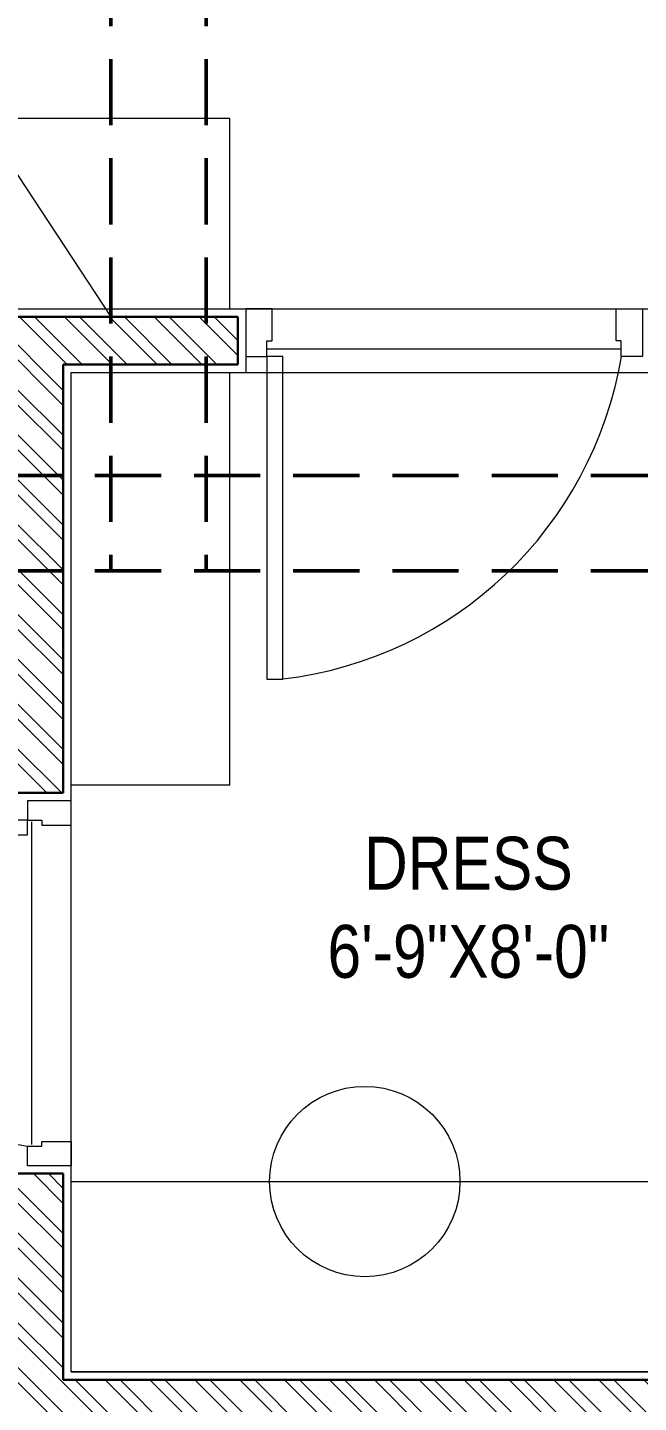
# Model space of a CAD drawing. Header units: inches. Extents: x -190799 to -189704, y -49100 to -46985.
# Drawn here: x -190409.5 to -190351.7, y -48076.5 to -47946.5 of the extents above; entities that cross this region are included whole.
import ezdxf

# ---------------------------------------------------------------- set-up
doc = ezdxf.new("R2010")
doc.units = ezdxf.units.IN
doc.header["$LTSCALE"] = 25
doc.header["$MEASUREMENT"] = 0
doc.linetypes.add('DASHED2', pattern=[0.375, 0.25, -0.125])
for name, color, linetype, lineweight in [('cross', 1, 'Continuous', 13), ('CWS', 180, 'Continuous', 18), ('elevation', 6, 'Continuous', 9), ('FURNITURE', 251, 'Continuous', 0), ('PLASTER LINE', 1, 'Continuous', 5), ('PP-BEAM', 104, 'DASHED2', 50), ('PP-ROOM 11', 3, 'Continuous', 13), ('PP-ROOM 12', 3, 'Continuous', 13), ('PP-WALL', 7, 'Continuous', 30), ('sechatch', 8, 'Continuous', 0), ('TEXT', 7, 'Continuous', 13), ('WIN', 22, 'Continuous', 0)]:
    doc.layers.add(name, color=color, linetype=linetype, lineweight=lineweight)
doc.styles.add('RAJ', font='Arial Narrow.ttf')

# ---------------------------------------------------------------- blocks, each defined once
blk = doc.blocks.new('door')
at = {"layer": 'WIN'}
for points in [[(-188890.45, -47194.62), (-188890.45, -47164.12), (-188891.95, -47164.12), (-188891.95, -47194.62)], [(-188925.95, -47194.62), (-188923.95, -47194.62), (-188923.95, -47196.12), (-188923.45, -47196.12), (-188923.45, -47199.12), (-188923.95, -47199.12), (-188923.95, -47199.12), (-188925.95, -47199.12)], [(-188888.45, -47194.62), (-188890.45, -47194.62), (-188890.45, -47196.12), (-188890.95, -47196.12), (-188890.95, -47199.12), (-188890.45, -47199.12), (-188890.45, -47199.12), (-188888.45, -47199.12)]]:
    blk.add_lwpolyline(points, close=True, dxfattribs=at)
blk.add_arc((-188887.65, -47200.7), 36.81, 96.7084, 170.4863, dxfattribs=at)

msp = doc.modelspace()

# ---------------------------------------------------------------- hatches: boundary and pattern name
at = {"layer": 'sechatch', "ltscale": 30}
h = msp.add_hatch(dxfattribs=at)
h.set_pattern_fill('ANSI32,_O', color=256, scale=8, angle=270)
h.set_pattern_definition([(315, (-190005.5472, -48317.744), (2.12132, 2.12132), []), (315, (-190005.5472, -48319.1582), (2.12132, 2.12132), [])])
h.paths.add_polyline_path([(-190472.1104, -47946.8675), (-190497.6104, -47946.8675), (-190497.6104, -47951.3675), (-190476.6104, -47951.3675), (-190476.6104, -47973.8675), (-190488.6104, -47973.8675), (-190488.6104, -47978.3675), (-190410.6104, -47978.3675), (-190410.6104, -48018.8675), (-190406.1104, -48018.8675), (-190406.1104, -47978.3675), (-190389.6104, -47978.3675), (-190389.6104, -47973.8675), (-190472.1104, -47973.8675)])
h = msp.add_hatch(dxfattribs=at)
h.set_pattern_fill('ANSI32', color=256, scale=8, angle=270)
h.set_pattern_definition([(315, (-190342.0237, -48065.2053), (2.12132, 2.12132), []), (315, (-190342.0237, -48066.6195), (2.12132, 2.12132), [])])
h.paths.add_polyline_path([(-190325.1104, -48074.3675), (-190359.6104, -48074.3675), (-190355.1104, -48074.3675), (-190355.1104, -48078.8675), (-190325.1104, -48078.8675)])
h.paths.add_polyline_path([(-190355.1104, -48078.8675), (-190355.1104, -48074.3675), (-190406.1104, -48074.3675), (-190406.1104, -48054.8675), (-190410.6104, -48054.8675), (-190410.6104, -48150.8675), (-190488.6104, -48150.8675), (-190488.6104, -48159.8675), (-190389.6104, -48159.8675), (-190389.6104, -48150.8675), (-190406.1104, -48150.8675), (-190406.1104, -48078.8675)])
h.paths.add_polyline_path([(-190325.1104, -47978.3675), (-190325.1104, -48078.8675), (-190320.6104, -48078.8675), (-190320.6104, -48060.8675), (-190320.6104, -48006.8675), (-190317.6104, -48006.8675), (-190317.6104, -48002.3675), (-190320.6104, -48002.3675), (-190320.6104, -47973.8675), (-190350.6104, -47973.8675), (-190350.6104, -47978.3675)])

# ---------------------------------------------------------------- linework, layer by layer
at = {"layer": 'cross'}
msp.add_lwpolyline([(-190401.6104, -47817.8675), (-190448.2822, -47902.8431), (-190401.6104, -47973.8675)], dxfattribs=at)
at = {"layer": 'elevation'}
for p, q in [((-190386.8604, -47976.8675), (-190353.3604, -47976.8675)), ((-190409.1104, -48021.6175), (-190409.1104, -48052.1175))]:
    msp.add_line(p, q, dxfattribs=at)
at = {"layer": 'FURNITURE'}
for p, q in [((-190390.3604, -47955.1175), (-190471.3604, -47955.1175)), ((-190390.3604, -47973.1175), (-190390.3604, -47955.1175)), ((-190390.3604, -48018.1175), (-190390.3604, -47979.1175)), ((-190405.3604, -48018.1175), (-190390.3604, -48018.1175)), ((-190405.3604, -48055.6175), (-190349.8604, -48055.6175))]:
    msp.add_line(p, q, dxfattribs=at)
msp.add_circle((-190377.6104, -48055.6175), 9, dxfattribs=at)
at = {"layer": 'PLASTER LINE', "ltscale": 30}
for p, q in [((-190388.8604, -47973.1175), (-190471.3604, -47973.1175)), ((-190388.8604, -47973.1175), (-190388.8604, -47979.1175)), ((-190405.3604, -47979.1175), (-190388.8604, -47979.1175)), ((-190405.3604, -48019.6175), (-190405.3604, -47979.1175)), ((-190405.3604, -48073.6175), (-190405.3604, -48054.1175)), ((-190405.3604, -48073.6175), (-190360.3604, -48073.6175)), ((-190360.3604, -48073.6175), (-190325.8604, -48073.6175)), ((-190360.3604, -48073.6175), (-190360.3604, -48073.6175))]:
    msp.add_line(p, q, dxfattribs=at)
at = {"layer": 'PP-BEAM'}
for p, q in [((-190401.6104, -47808.8675), (-190401.6104, -47997.8675)), ((-190392.6104, -47808.8675), (-190392.6104, -47997.8675)), ((-190515.6104, -47988.8675), (-190269.6104, -47988.8675)), ((-190515.6104, -47997.8675), (-190269.6104, -47997.8675))]:
    msp.add_line(p, q, dxfattribs=at)
at = {"layer": 'PP-ROOM 11', "color": 3, "ltscale": 30}
msp.add_lwpolyline([(-190498.3604, -47833.6175), (-190471.3604, -47833.6175), (-190471.3604, -47818.6175), (-190270.3604, -47818.6175), (-190270.3604, -47850.1175), (-190265.8604, -47850.1175), (-190265.8604, -47941.6175), (-190270.3604, -47941.6175), (-190270.3604, -48001.6175), (-190319.8604, -48001.6175), (-190319.8604, -47973.1175), (-190471.3604, -47973.1175), (-190471.3604, -47818.6175)], dxfattribs=at)
at = {"layer": 'PP-ROOM 12', "color": 3, "ltscale": 30}
msp.add_lwpolyline([(-190405.3604, -47979.1175), (-190325.8604, -47979.1175), (-190325.8604, -48073.6175), (-190405.3604, -48073.6175), (-190405.3604, -47979.1175)], dxfattribs=at)
at = {"layer": 'PP-WALL', "ltscale": 10}
for p, q in [((-190472.1104, -47973.8675), (-190389.6104, -47973.8675)), ((-190389.6104, -47973.8675), (-190389.6104, -47978.3675)), ((-190406.1104, -47978.3675), (-190389.6104, -47978.3675)), ((-190410.6104, -48018.8675), (-190406.1104, -48018.8675)), ((-190410.6104, -48054.8675), (-190406.1104, -48054.8675)), ((-190406.1104, -48074.3675), (-190359.6104, -48074.3675)), ((-190359.6104, -48074.3675), (-190359.6104, -48074.3675)), ((-190359.6104, -48074.3675), (-190325.1104, -48074.3675))]:
    msp.add_line(p, q, dxfattribs=at)
at = {"layer": 'PP-WALL'}
for p, q in [((-190406.1104, -47978.3675), (-190406.1104, -48018.8675)), ((-190406.1104, -48054.8675), (-190406.1104, -48074.3675))]:
    msp.add_line(p, q, dxfattribs=at)

# ---------------------------------------------------------------- block references
at = {"layer": 'CWS', "ltscale": 30, "rotation": 180}
msp.add_blockref('door', (-379277.3096, -95172.2349), dxfattribs=at)
at = {"layer": 'CWS', "ltscale": 30, "xscale": 0.9200000000002484, "yscale": 0.9200000000002484, "zscale": 0.9200000000002484, "rotation": 90}
msp.add_blockref('door', (-233828.5485, 125757.7557), dxfattribs=at)

# ---------------------------------------------------------------- texts
at = {"layer": 'TEXT', "ltscale": 30, "insert": (-190367.8156, -48029.7187), "char_height": 5, "width": 67.682604, "attachment_point": 5, "style": 'RAJ'}
msp.add_mtext('DRESS\\P6\'-9"X8\'-0"', dxfattribs=at)

doc.saveas('drawing.dxf')
